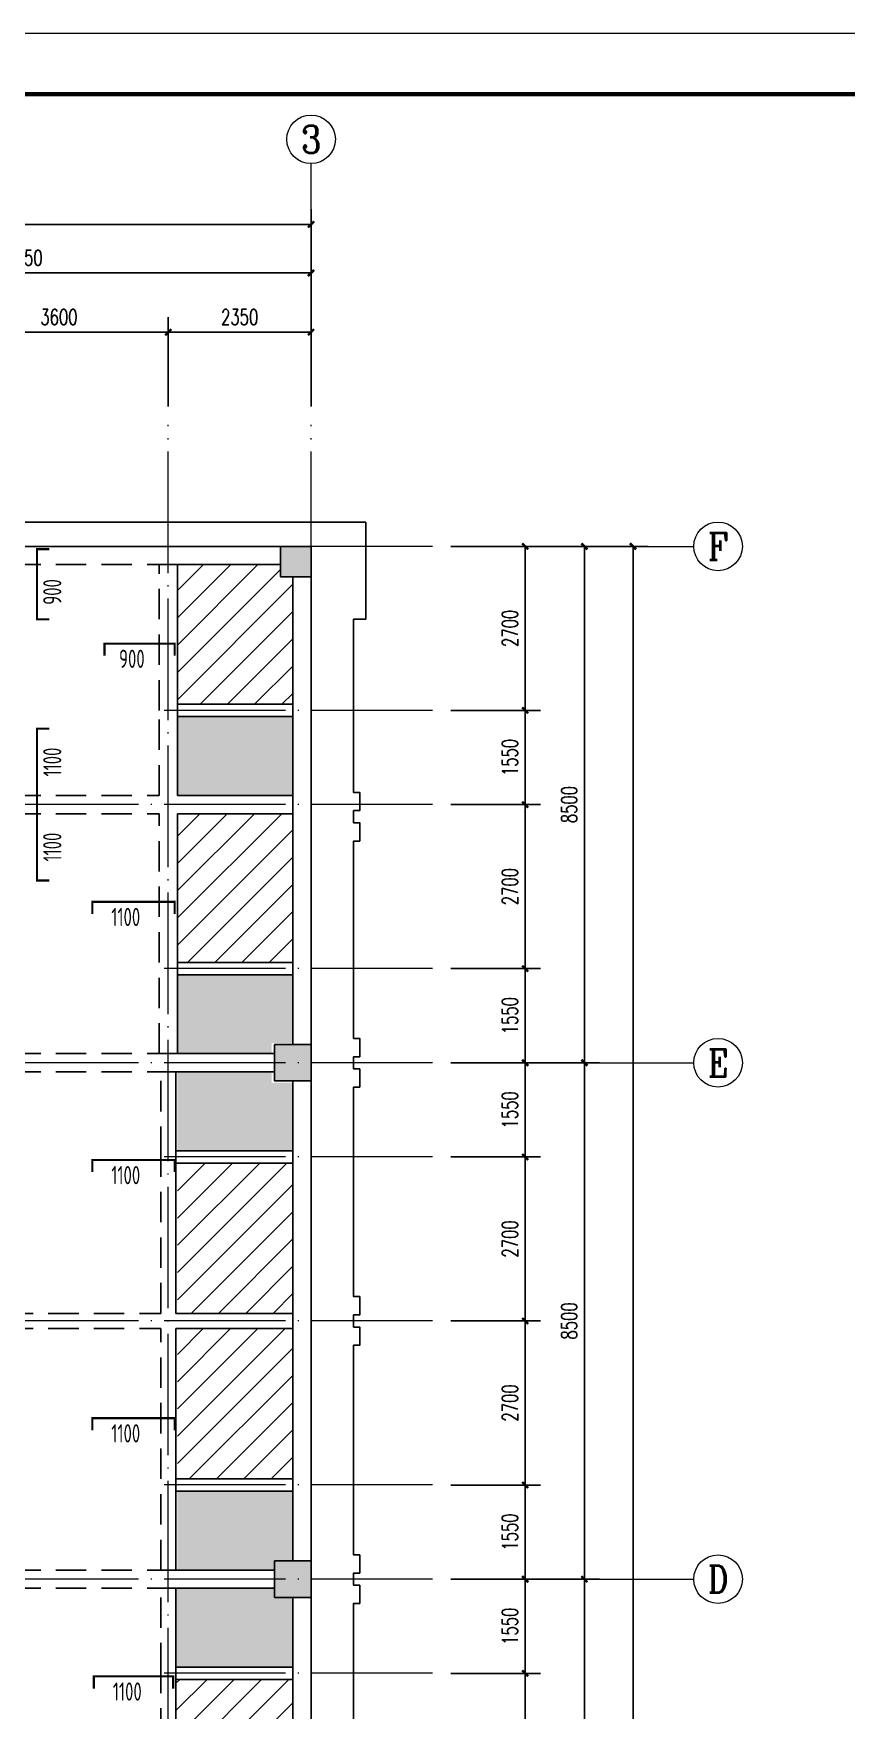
# Model space of a CAD drawing. Extents: x 3968514 to 5230306, y -516551 to -228246.
# Drawn here: x 4786553 to 4799935, y -460582 to -432979 of the extents above; entities that cross this region are included whole.
import ezdxf
from ezdxf.enums import TextEntityAlignment as Align

# ---------------------------------------------------------------- set-up
doc = ezdxf.new("R2010")
doc.units = 0
doc.header["$LTSCALE"] = 1000
doc.header["$MEASUREMENT"] = 0
for name, pattern in [('DASHED', [0.75, 0.5, -0.25]), ('DOTE', [2.42, 2, -0.2, 0.02, -0.2]), ('P_Dash1', [5, 4, -1])]:
    doc.linetypes.add(name, pattern=pattern)
for name, color, linetype, lineweight in [('AXIS', 3, 'Continuous', 15), ('AXIS_TEXT', 7, 'Continuous', 15), ('BEAM', 4, 'Continuous', 25), ('BEAM-DASHED', 4, 'P_Dash1', 25), ('COLUMN-HATCH', 251, 'Continuous', 25), ('DOTE', 1, 'DOTE', 9), ('FLOOR-HATCH', 252, 'Continuous', 15), ('FLOOR-REIN-UP', 15, 'Continuous', 35), ('FLOOR-REIN-UP-DIM', 142, 'Continuous', 25), ('FRAME', 3, 'Continuous', 18), ('PUB_DIM', 3, 'Continuous', 15)]:
    doc.layers.add(name, color=color, linetype=linetype, lineweight=lineweight)
doc.layers.add('COLUMN', color=9, linetype='Continuous')
doc.styles.add('_TCH_AXIS', font='COMPLEX', dxfattribs={"bigfont": 'GBCBIG'})
doc.styles.add('_TCH_DIM_T3', font='SIMPLEX.shx', dxfattribs={"width": 0.7, "bigfont": 'GBCBIG.shx'})
doc.styles.add('COMPLEX', font='COMPLEX')
doc.styles.add('Pkpmeng', font='Pkpmeng', dxfattribs={"bigfont": 'pkpmchn'})
doc.dimstyles.new('_TCH_ARCH&&100', dxfattribs={"dimtxt": 255, "dimasz": 100, "dimexe": 250, "dimexo": 300, "dimgap": 122.5, "dimtad": 1, "dimdec": 0, "dimzin": 0, "dimdsep": 46, "dimtxsty": '_TCH_DIM_T3', "dimblk": 'ARCHTICK', "dimcen": 0.09, "dimclrt": 7, "dimazin": 2, "dimtfac": 1, "dimtdec": 0, "dimtix": 1, "dimtmove": 2, "dimatfit": 3, "dimfxl": 150, "dimtolj": 1, "dimtzin": 0, "dimarcsym": 0})

# ---------------------------------------------------------------- blocks, each defined once
blk = doc.blocks.new('fydrter')
at = {"layer": 'FLOOR-HATCH'}
h = blk.add_hatch(dxfattribs=at)
h.set_pattern_fill('ANSI31', color=256, scale=100, style=0)
h.set_pattern_definition([(45, (4609227.85, -504201), (-224.5064, 224.5064), [])])
h.paths.add_polyline_path([(4642440, -495775), (4642640, -495775), (4642640, -493825), (4641765, -493825), (4640715, -493825), (4640715, -495975), (4642440, -495975)], flags=0)
h.paths.add_polyline_path([(4626240, -486625), (4627115, -486625), (4628165, -486625), (4628165, -484150), (4626240, -484150)], flags=0)
h.paths.add_polyline_path([(4626240, -483900), (4628165, -483900), (4628165, -481425), (4627115, -481425), (4626240, -481425)], flags=0)
h.paths.add_polyline_path([(4640715, -483900), (4642640, -483900), (4642640, -481425), (4641765, -481425), (4640715, -481425)], flags=0)
h.paths.add_polyline_path([(4626240, -469625), (4627115, -469625), (4628165, -469625), (4628165, -467150), (4626240, -467150)], flags=0)
h.paths.add_polyline_path([(4640740, -469625), (4641765, -469625), (4642640, -469625), (4642640, -467150), (4640740, -467150)], flags=0)
h.paths.add_polyline_path([(4626240, -466900), (4628165, -466900), (4628165, -464425), (4627115, -464425), (4626240, -464425)], flags=0)
h.paths.add_polyline_path([(4640740, -466900), (4642640, -466900), (4642640, -464425), (4641765, -464425), (4640740, -464425)], flags=0)
h.paths.add_polyline_path([(4626340, -457975), (4626190, -457975), (4626190, -461125), (4627115, -461125), (4628165, -461125), (4628165, -457975)], flags=0)
h.paths.add_polyline_path([(4640740, -461125), (4641765, -461125), (4642640, -461125), (4642640, -458675), (4641765, -458675), (4640740, -458675)], flags=0)
h.paths.add_polyline_path([(4642440, -454775), (4642440, -454575), (4640740, -454575), (4640740, -456875), (4641765, -456875), (4642640, -456875), (4642640, -454775)], flags=0)
h.paths.add_polyline_path([(4640715, -492125), (4641765, -492125), (4642640, -492125), (4642640, -489925), (4641765, -489925), (4640715, -489925)], flags=0)
h.paths.add_polyline_path([(4640715, -486625), (4641765, -486625), (4642640, -486625), (4642640, -484150), (4640715, -484150)], flags=0)
h.paths.add_polyline_path([(4640715, -478125), (4641765, -478125), (4642640, -478125), (4642640, -475650), (4640715, -475650)], flags=0)
h.paths.add_polyline_path([(4640715, -475400), (4642640, -475400), (4642640, -472925), (4641765, -472925), (4640715, -472925)], flags=0)
h.paths.add_polyline_path([(4626240, -478125), (4627115, -478125), (4628165, -478125), (4628165, -475650), (4626240, -475650)], flags=0)
h.paths.add_polyline_path([(4626240, -475400), (4628165, -475400), (4628165, -472925), (4627115, -472925), (4626240, -472925)], flags=0)
h = blk.add_hatch(dxfattribs=at)
h.set_pattern_fill('CROSS', color=256, scale=50, style=0)
h.set_pattern_definition([(0, (4609227.85, -504201), (317.5, 317.5), [158.75, -476.25]), (90, (4609307.22, -504280.38), (-317.5, 317.5), [158.75, -476.25])])
h.paths.add_polyline_path([(4640715, -493625), (4641765, -493625), (4642640, -493625), (4642640, -492425), (4641765, -492425), (4640715, -492425)], flags=0)
h.paths.add_polyline_path([(4626490, -488000), (4626490, -488125), (4627115, -488125), (4628165, -488125), (4628165, -486825), (4627115, -486825), (4626240, -486825), (4626240, -488000)], flags=0)
h.paths.add_polyline_path([(4626540, -480075), (4626240, -480075), (4626240, -481225), (4627115, -481225), (4628165, -481225), (4628165, -479925), (4627115, -479925), (4626540, -479925)], flags=0)
h.paths.add_polyline_path([(4642340, -480075), (4642340, -479925), (4641765, -479925), (4640715, -479925), (4640715, -481225), (4641765, -481225), (4642640, -481225), (4642640, -480075)], flags=0)
h.paths.add_polyline_path([(4626540, -479475), (4626540, -479625), (4627115, -479625), (4628165, -479625), (4628165, -478325), (4627115, -478325), (4626240, -478325), (4626240, -479475)], flags=0)
h.paths.add_polyline_path([(4642340, -479475), (4642640, -479475), (4642640, -478325), (4641765, -478325), (4640715, -478325), (4640715, -479625), (4641765, -479625), (4642340, -479625)], flags=0)
h.paths.add_polyline_path([(4626540, -471650), (4626240, -471650), (4626240, -472725), (4627115, -472725), (4628165, -472725), (4628165, -471425), (4627115, -471425), (4626540, -471425)], flags=0)
h.paths.add_polyline_path([(4642340, -471575), (4642340, -471425), (4641765, -471425), (4640715, -471425), (4640715, -472725), (4641765, -472725), (4642640, -472725), (4642640, -471575)], flags=0)
h.paths.add_polyline_path([(4626540, -471000), (4626540, -471125), (4627115, -471125), (4628165, -471125), (4628165, -469825), (4627115, -469825), (4626240, -469825), (4626240, -471000)], flags=0)
h.paths.add_polyline_path([(4642340, -470975), (4642640, -470975), (4642640, -469825), (4641765, -469825), (4640740, -469825), (4640740, -471125), (4641765, -471125), (4642340, -471125)], flags=0)
h.paths.add_polyline_path([(4626490, -463050), (4626240, -463050), (4626240, -464225), (4627115, -464225), (4628165, -464225), (4628165, -462925), (4627115, -462925), (4626490, -462925)], flags=0)
h.paths.add_polyline_path([(4642290, -463100), (4642290, -462925), (4641765, -462925), (4640740, -462925), (4640740, -464225), (4641765, -464225), (4642640, -464225), (4642640, -463100)], flags=0)
h.paths.add_polyline_path([(4626490, -462500), (4626490, -462625), (4627115, -462625), (4628165, -462625), (4628165, -461325), (4627115, -461325), (4626190, -461325), (4626190, -462500)], flags=0)
h.paths.add_polyline_path([(4642290, -462450), (4642640, -462450), (4642640, -461325), (4641765, -461325), (4640740, -461325), (4640740, -462625), (4641765, -462625), (4642290, -462625)], flags=0)
h.paths.add_polyline_path([(4640740, -458375), (4641765, -458375), (4642640, -458375), (4642640, -457075), (4641765, -457075), (4640740, -457075)], flags=0)
h.paths.add_polyline_path([(4642340, -487975), (4642640, -487975), (4642640, -486825), (4641765, -486825), (4640715, -486825), (4640715, -488125), (4641765, -488125), (4642340, -488125)], flags=0)
h.paths.add_polyline_path([(4642340, -488575), (4642340, -488425), (4641765, -488425), (4640715, -488425), (4640715, -489725), (4641765, -489725), (4642640, -489725), (4642640, -488575)], flags=0)
blk = doc.blocks.new('fygdrtests')
at = {"layer": 'FLOOR-REIN-UP', "linetype": 'Continuous', "ltscale": 0.001, "const_width": 35}
for points in [[(29402, 48726), (29202, 48726), (29202, 49881), (29402, 49881)], [(30312, 48126), (30312, 48326), (31467, 48326), (31467, 48126)], [(29402, 44426), (29202, 44426), (29202, 46926), (29402, 46926)], [(30112, 43876), (30112, 44076), (31467, 44076), (31467, 43876)], [(30112, 39626), (30112, 39826), (31467, 39826), (31467, 39626)], [(30112, 35376), (30112, 35576), (31467, 35576), (31467, 35376)], [(30137, 31126), (30137, 31326), (31442, 31326), (31442, 31126)]]:
    blk.add_lwpolyline(points, dxfattribs=at)
at = {"layer": 'FLOOR-REIN-UP-DIM', "style": 'Pkpmeng', "width": 0.7}
for s, p in [('900', (29452, 49176)), ('1100', (29452, 46376)), ('1100', (29452, 44976))]:
    blk.add_text(s, height=300, rotation=90, dxfattribs=at).set_placement(p, align=Align.MIDDLE_CENTER)
for s, p in [('900', (30762, 48076)), ('1100', (30662, 43826)), ('1100', (30662, 39576)), ('1100', (30662, 35326)), ('1100', (30687, 31076))]:
    blk.add_text(s, height=300, dxfattribs=at).set_placement(p, align=Align.MIDDLE_CENTER)
blk = doc.blocks.new('tgsefsetws')
at = {"layer": 'COLUMN-HATCH'}
for points in [[(5589781, -363516), (5590281, -363516), (5590281, -364016), (5589781, -364016)], [(5589681, -371716), (5590281, -371716), (5590281, -372316), (5589681, -372316)], [(5589681, -380216), (5590281, -380216), (5590281, -380816), (5589681, -380816)]]:
    blk.add_hatch(color=256, dxfattribs=at).paths.add_polyline_path(points, flags=0)
for points in [[(5572382, -363116), (5591182, -363116)], [(5590982, -384366), (5590982, -380916), (5591082, -380916), (5591082, -380616), (5590982, -380616), (5590982, -380416), (5591082, -380416), (5591082, -380116), (5590982, -380116), (5590982, -376666), (5591082, -376666), (5591082, -376366), (5590982, -376366), (5590982, -376166), (5591082, -376166), (5591082, -375866), (5590982, -375866), (5590982, -372416), (5591082, -372416), (5591082, -372116), (5590982, -372116), (5590982, -371916), (5591082, -371916), (5591082, -371616), (5590982, -371616), (5590982, -368366), (5591082, -368366), (5591082, -368066), (5590982, -368066), (5590982, -367866), (5591082, -367866), (5591082, -367566), (5590982, -367566), (5590982, -364716), (5591182, -364716), (5591182, -363116)]]:
    blk.add_lwpolyline(points)
at = {"layer": 'BEAM'}
for p, q in [((5580831, -363516), (5589781, -363516)), ((5587931, -363816), (5589781, -363816)), ((5588081, -366216), (5588081, -363816)), ((5589981, -371716), (5589981, -364016)), ((5590281, -371716), (5590281, -364016)), ((5588081, -366116), (5589981, -366116)), ((5588081, -367616), (5588081, -366216)), ((5588081, -366316), (5589981, -366316)), ((5588081, -367616), (5589106, -367616)), ((5589106, -367616), (5589981, -367616)), ((5588081, -367916), (5589106, -367916)), ((5588081, -371866), (5588081, -367916)), ((5589106, -367916), (5589981, -367916)), ((5588081, -370366), (5589981, -370366)), ((5588081, -370566), (5589981, -370566)), ((5587806, -371866), (5589681, -371866)), ((5587806, -372166), (5589681, -372166)), ((5588056, -373566), (5588056, -372166)), ((5589981, -380216), (5589981, -372316)), ((5590281, -380216), (5590281, -372316)), ((5588056, -373466), (5589981, -373466)), ((5588056, -376141), (5588056, -373566)), ((5588056, -373666), (5589981, -373666)), ((5588056, -376141), (5589981, -376141)), ((5588056, -376391), (5589981, -376391)), ((5588056, -380366), (5588056, -376391)), ((5588056, -378866), (5589981, -378866)), ((5588056, -379066), (5589981, -379066)), ((5587806, -380366), (5589681, -380366)), ((5587806, -380666), (5589681, -380666)), ((5588056, -382066), (5588056, -380666)), ((5589981, -388716), (5589981, -380816)), ((5590281, -388716), (5590281, -380816)), ((5588056, -381966), (5589981, -381966)), ((5588056, -384641), (5588056, -382066)), ((5588056, -382166), (5589981, -382166))]:
    blk.add_line(p, q, dxfattribs=at)
at = {"layer": 'BEAM-DASHED', "linetype": 'DASHED'}
for p, q in [((5580831, -363816), (5587931, -363816)), ((5587781, -366216), (5587781, -363816)), ((5587781, -367616), (5587781, -366216)), ((5580831, -367616), (5587781, -367616)), ((5580831, -367916), (5587781, -367916)), ((5587781, -371866), (5587781, -367916)), ((5580831, -371866), (5588056, -371866)), ((5580831, -372166), (5588056, -372166)), ((5587806, -373566), (5587806, -372166)), ((5587806, -376141), (5587806, -373566)), ((5582956, -376141), (5587806, -376141)), ((5582956, -376391), (5587806, -376391)), ((5587806, -380366), (5587806, -376391)), ((5580831, -380366), (5588056, -380366)), ((5580831, -380666), (5588056, -380666)), ((5587806, -382066), (5587806, -380666)), ((5587806, -384641), (5587806, -382066))]:
    blk.add_line(p, q, dxfattribs=at)
at = {"layer": 'COLUMN'}
for points in [[(5589781, -363516), (5590281, -363516), (5590281, -364016), (5589781, -364016), (5589781, -363516)], [(5589681, -371716), (5590281, -371716), (5590281, -372316), (5589681, -372316), (5589681, -371716)], [(5589681, -380216), (5590281, -380216), (5590281, -380816), (5589681, -380816), (5589681, -380216)]]:
    blk.add_lwpolyline(points, dxfattribs=at)
blk = doc.blocks.new('A$C0B803521')
at = {"layer": 'FRAME', "lineweight": 18}
blk.add_line((-15943, 93652), (-100043, 93652), dxfattribs=at)
at = {"layer": 'FRAME', "lineweight": 140}
blk.add_line((-16943, 92652), (-97543, 92652), dxfattribs=at)
blk = doc.blocks.new('_AXISO')
blk.add_circle((0, 0), 0.5)
at = {"layer": 'AXIS_TEXT', "style": 'COMPLEX', "width": 1.041667}
blk.add_attdef('A', text='', height=0.56, dxfattribs=at).set_placement((-0.25, -0.28), (0.25, -0.28), align=Align.FIT)
blk = doc.blocks.new('_ArchTick')
at = {"color": 0, "linetype": 'ByBlock', "const_width": 0.4}
blk.add_lwpolyline([(-0.5, -0.5), (0.5, 0.5)], dxfattribs=at)
blk = doc.blocks.new('*D1344')
at = {"layer": 'AXIS', "color": 0, "lineweight": -2, "transparency": 16777216}
for p, q in [((0, 2300), (0, 5550)), ((17000, 2300), (17000, 5550)), ((0, 5300), (17000, 5300))]:
    blk.add_line(p, q, dxfattribs=at)
at = {"layer": 'Defpoints', "color": 0, "transparency": 16777216}
for p in [(17000, 5300), (0, 2000), (17000, 2000)]:
    blk.add_point(p, dxfattribs=at)
at = {"layer": 'AXIS', "color": 0, "lineweight": -2, "transparency": 16777216, "xscale": 100, "yscale": 100, "zscale": 100, "rotation": 180}
blk.add_blockref('_ArchTick', (0, 5300), dxfattribs=at)
at = {"layer": 'AXIS', "color": 0, "lineweight": -2, "transparency": 16777216, "xscale": 100, "yscale": 100, "zscale": 100}
blk.add_blockref('_ArchTick', (17000, 5300), dxfattribs=at)
at = {"layer": 'AXIS', "color": 7, "transparency": 16777216, "insert": (8500, 5550), "char_height": 255, "attachment_point": 5, "style": '_TCH_DIM_T3'}
blk.add_mtext('\\A1;17000', dxfattribs=at)
blk = doc.blocks.new('*D1346')
at = {"layer": 'AXIS', "color": 0, "lineweight": -2, "transparency": 16777216}
for p, q in [((7550, 2300), (7550, 4750)), ((17000, 2300), (17000, 4750)), ((7550, 4500), (17000, 4500))]:
    blk.add_line(p, q, dxfattribs=at)
at = {"layer": 'Defpoints', "color": 0, "transparency": 16777216}
for p in [(17000, 4500), (7550, 2000), (17000, 2000)]:
    blk.add_point(p, dxfattribs=at)
at = {"layer": 'AXIS', "color": 0, "lineweight": -2, "transparency": 16777216, "xscale": 100, "yscale": 100, "zscale": 100, "rotation": 180}
blk.add_blockref('_ArchTick', (7550, 4500), dxfattribs=at)
at = {"layer": 'AXIS', "color": 0, "lineweight": -2, "transparency": 16777216, "xscale": 100, "yscale": 100, "zscale": 100}
blk.add_blockref('_ArchTick', (17000, 4500), dxfattribs=at)
at = {"layer": 'AXIS', "color": 7, "transparency": 16777216, "insert": (12275, 4750), "char_height": 255, "attachment_point": 5, "style": '_TCH_DIM_T3'}
blk.add_mtext('\\A1;9450', dxfattribs=at)
blk = doc.blocks.new('*D1347')
at = {"layer": 'AXIS', "color": 0, "lineweight": -2, "transparency": 16777216}
for p, q in [((19300, 0), (22550, 0)), ((22300, -42000), (22300, 0)), ((19300, -42000), (22550, -42000))]:
    blk.add_line(p, q, dxfattribs=at)
at = {"layer": 'Defpoints', "color": 0, "transparency": 16777216}
for p in [(19000, 0), (22300, 0), (19000, -42000)]:
    blk.add_point(p, dxfattribs=at)
at = {"layer": 'AXIS', "color": 0, "lineweight": -2, "transparency": 16777216, "xscale": 100, "yscale": 100, "zscale": 100}
for p, rotation in [((22300, 0), 90), ((22300, -42000), 270)]:
    blk.add_blockref('_ArchTick', p, dxfattribs=dict(at, rotation=rotation))
at = {"layer": 'AXIS', "color": 7, "transparency": 16777216, "insert": (22050, -21000), "char_height": 255, "attachment_point": 5, "rotation": 90, "style": '_TCH_DIM_T3'}
blk.add_mtext('\\A1;42000', dxfattribs=at)
blk = doc.blocks.new('*D1350')
at = {"layer": 'AXIS', "color": 0, "lineweight": -2, "transparency": 16777216}
for p, q in [((19300, -17000), (21750, -17000)), ((21500, -25500), (21500, -17000)), ((19300, -25500), (21750, -25500))]:
    blk.add_line(p, q, dxfattribs=at)
at = {"layer": 'Defpoints', "color": 0, "transparency": 16777216}
for p in [(19000, -17000), (21500, -17000), (19000, -25500)]:
    blk.add_point(p, dxfattribs=at)
at = {"layer": 'AXIS', "color": 0, "lineweight": -2, "transparency": 16777216, "xscale": 100, "yscale": 100, "zscale": 100}
for p, rotation in [((21500, -17000), 90), ((21500, -25500), 270)]:
    blk.add_blockref('_ArchTick', p, dxfattribs=dict(at, rotation=rotation))
at = {"layer": 'AXIS', "color": 7, "transparency": 16777216, "insert": (21250, -21250), "char_height": 255, "attachment_point": 5, "rotation": 90, "style": '_TCH_DIM_T3'}
blk.add_mtext('\\A1;8500', dxfattribs=at)
blk = doc.blocks.new('*D1351')
at = {"layer": 'AXIS', "color": 0, "lineweight": -2, "transparency": 16777216}
for p, q in [((19300, -8500), (21750, -8500)), ((21500, -17000), (21500, -8500)), ((19300, -17000), (21750, -17000))]:
    blk.add_line(p, q, dxfattribs=at)
at = {"layer": 'Defpoints', "color": 0, "transparency": 16777216}
for p in [(19000, -8500), (21500, -8500), (19000, -17000)]:
    blk.add_point(p, dxfattribs=at)
at = {"layer": 'AXIS', "color": 0, "lineweight": -2, "transparency": 16777216, "xscale": 100, "yscale": 100, "zscale": 100}
for p, rotation in [((21500, -8500), 90), ((21500, -17000), 270)]:
    blk.add_blockref('_ArchTick', p, dxfattribs=dict(at, rotation=rotation))
at = {"layer": 'AXIS', "color": 7, "transparency": 16777216, "insert": (21250, -12750), "char_height": 255, "attachment_point": 5, "rotation": 90, "style": '_TCH_DIM_T3'}
blk.add_mtext('\\A1;8500', dxfattribs=at)
blk = doc.blocks.new('*D1352')
at = {"layer": 'AXIS', "color": 0, "lineweight": -2, "transparency": 16777216}
for p, q in [((19300, 0), (21750, 0)), ((21500, -8500), (21500, 0)), ((19300, -8500), (21750, -8500))]:
    blk.add_line(p, q, dxfattribs=at)
at = {"layer": 'Defpoints', "color": 0, "transparency": 16777216}
for p in [(19000, 0), (21500, 0), (19000, -8500)]:
    blk.add_point(p, dxfattribs=at)
at = {"layer": 'AXIS', "color": 0, "lineweight": -2, "transparency": 16777216, "xscale": 100, "yscale": 100, "zscale": 100}
for p, rotation in [((21500, 0), 90), ((21500, -8500), 270)]:
    blk.add_blockref('_ArchTick', p, dxfattribs=dict(at, rotation=rotation))
at = {"layer": 'AXIS', "color": 7, "transparency": 16777216, "insert": (21250, -4250), "char_height": 255, "attachment_point": 5, "rotation": 90, "style": '_TCH_DIM_T3'}
blk.add_mtext('\\A1;8500', dxfattribs=at)
blk = doc.blocks.new('*D1117')
at = {"layer": 'Defpoints', "color": 0, "transparency": 16777216}
for p in [(4788771, -437896), (4785171, -439421), (4788771, -439421)]:
    blk.add_point(p, dxfattribs=at)
at = {"layer": 'PUB_DIM', "color": 0, "lineweight": -2, "transparency": 16777216}
for p, q in [((4785171, -439121), (4785171, -437646)), ((4788771, -439121), (4788771, -437646)), ((4785171, -437896), (4788771, -437896))]:
    blk.add_line(p, q, dxfattribs=at)
at = {"layer": 'PUB_DIM', "color": 0, "lineweight": -2, "transparency": 16777216, "xscale": 100, "yscale": 100, "zscale": 100, "rotation": 180}
blk.add_blockref('_ArchTick', (4785171, -437896), dxfattribs=at)
at = {"layer": 'PUB_DIM', "color": 0, "lineweight": -2, "transparency": 16777216, "xscale": 100, "yscale": 100, "zscale": 100}
blk.add_blockref('_ArchTick', (4788771, -437896), dxfattribs=at)
at = {"layer": 'PUB_DIM', "color": 7, "transparency": 16777216, "insert": (4786971, -437646), "char_height": 255, "attachment_point": 5, "style": '_TCH_DIM_T3'}
blk.add_mtext('\\A1;3600', dxfattribs=at)
blk = doc.blocks.new('*D1118')
at = {"layer": 'Defpoints', "color": 0, "transparency": 16777216}
for p in [(4791121, -437896), (4788771, -439421), (4791121, -439421)]:
    blk.add_point(p, dxfattribs=at)
at = {"layer": 'PUB_DIM', "color": 0, "lineweight": -2, "transparency": 16777216}
for p, q in [((4788771, -439121), (4788771, -437646)), ((4791121, -439121), (4791121, -437646)), ((4788771, -437896), (4791121, -437896))]:
    blk.add_line(p, q, dxfattribs=at)
at = {"layer": 'PUB_DIM', "color": 0, "lineweight": -2, "transparency": 16777216, "xscale": 100, "yscale": 100, "zscale": 100, "rotation": 180}
blk.add_blockref('_ArchTick', (4788771, -437896), dxfattribs=at)
at = {"layer": 'PUB_DIM', "color": 0, "lineweight": -2, "transparency": 16777216, "xscale": 100, "yscale": 100, "zscale": 100}
blk.add_blockref('_ArchTick', (4791121, -437896), dxfattribs=at)
at = {"layer": 'PUB_DIM', "color": 7, "transparency": 16777216, "insert": (4789946, -437646), "char_height": 255, "attachment_point": 5, "style": '_TCH_DIM_T3'}
blk.add_mtext('\\A1;2350', dxfattribs=at)
blk = doc.blocks.new('*D1128')
at = {"layer": 'Defpoints', "color": 0, "transparency": 16777216}
for p in [(4793121, -459971), (4794646, -459971), (4793121, -462671)]:
    blk.add_point(p, dxfattribs=at)
at = {"layer": 'PUB_DIM', "color": 0, "lineweight": -2, "transparency": 16777216}
for p, q in [((4793421, -459971), (4794896, -459971)), ((4794646, -462671), (4794646, -459971)), ((4793421, -462671), (4794896, -462671))]:
    blk.add_line(p, q, dxfattribs=at)
at = {"layer": 'PUB_DIM', "color": 0, "lineweight": -2, "transparency": 16777216, "xscale": 100, "yscale": 100, "zscale": 100}
for p, rotation in [((4794646, -459971), 90), ((4794646, -462671), 270)]:
    blk.add_blockref('_ArchTick', p, dxfattribs=dict(at, rotation=rotation))
at = {"layer": 'PUB_DIM', "color": 7, "transparency": 16777216, "insert": (4794396, -461321), "char_height": 255, "attachment_point": 5, "rotation": 90, "style": '_TCH_DIM_T3'}
blk.add_mtext('\\A1;2700', dxfattribs=at)
blk = doc.blocks.new('*D1129')
at = {"layer": 'Defpoints', "color": 0, "transparency": 16777216}
for p in [(4793121, -458421), (4794646, -458421), (4793121, -459971)]:
    blk.add_point(p, dxfattribs=at)
at = {"layer": 'PUB_DIM', "color": 0, "lineweight": -2, "transparency": 16777216}
for p, q in [((4793421, -458421), (4794896, -458421)), ((4794646, -459971), (4794646, -458421)), ((4793421, -459971), (4794896, -459971))]:
    blk.add_line(p, q, dxfattribs=at)
at = {"layer": 'PUB_DIM', "color": 0, "lineweight": -2, "transparency": 16777216, "xscale": 100, "yscale": 100, "zscale": 100}
for p, rotation in [((4794646, -458421), 90), ((4794646, -459971), 270)]:
    blk.add_blockref('_ArchTick', p, dxfattribs=dict(at, rotation=rotation))
at = {"layer": 'PUB_DIM', "color": 7, "transparency": 16777216, "insert": (4794396, -459196), "char_height": 255, "attachment_point": 5, "rotation": 90, "style": '_TCH_DIM_T3'}
blk.add_mtext('\\A1;1550', dxfattribs=at)
blk = doc.blocks.new('*D1130')
at = {"layer": 'Defpoints', "color": 0, "transparency": 16777216}
for p in [(4793121, -456871), (4794646, -456871), (4793121, -458421)]:
    blk.add_point(p, dxfattribs=at)
at = {"layer": 'PUB_DIM', "color": 0, "lineweight": -2, "transparency": 16777216}
for p, q in [((4793421, -456871), (4794896, -456871)), ((4794646, -458421), (4794646, -456871)), ((4793421, -458421), (4794896, -458421))]:
    blk.add_line(p, q, dxfattribs=at)
at = {"layer": 'PUB_DIM', "color": 0, "lineweight": -2, "transparency": 16777216, "xscale": 100, "yscale": 100, "zscale": 100}
for p, rotation in [((4794646, -456871), 90), ((4794646, -458421), 270)]:
    blk.add_blockref('_ArchTick', p, dxfattribs=dict(at, rotation=rotation))
at = {"layer": 'PUB_DIM', "color": 7, "transparency": 16777216, "insert": (4794396, -457646), "char_height": 255, "attachment_point": 5, "rotation": 90, "style": '_TCH_DIM_T3'}
blk.add_mtext('\\A1;1550', dxfattribs=at)
blk = doc.blocks.new('*D1131')
at = {"layer": 'Defpoints', "color": 0, "transparency": 16777216}
for p in [(4793121, -454171), (4794646, -454171), (4793121, -456871)]:
    blk.add_point(p, dxfattribs=at)
at = {"layer": 'PUB_DIM', "color": 0, "lineweight": -2, "transparency": 16777216}
for p, q in [((4793421, -454171), (4794896, -454171)), ((4794646, -456871), (4794646, -454171)), ((4793421, -456871), (4794896, -456871))]:
    blk.add_line(p, q, dxfattribs=at)
at = {"layer": 'PUB_DIM', "color": 0, "lineweight": -2, "transparency": 16777216, "xscale": 100, "yscale": 100, "zscale": 100}
for p, rotation in [((4794646, -454171), 90), ((4794646, -456871), 270)]:
    blk.add_blockref('_ArchTick', p, dxfattribs=dict(at, rotation=rotation))
at = {"layer": 'PUB_DIM', "color": 7, "transparency": 16777216, "insert": (4794396, -455521), "char_height": 255, "attachment_point": 5, "rotation": 90, "style": '_TCH_DIM_T3'}
blk.add_mtext('\\A1;2700', dxfattribs=at)
blk = doc.blocks.new('*D1132')
at = {"layer": 'Defpoints', "color": 0, "transparency": 16777216}
for p in [(4793121, -451471), (4794646, -451471), (4793121, -454171)]:
    blk.add_point(p, dxfattribs=at)
at = {"layer": 'PUB_DIM', "color": 0, "lineweight": -2, "transparency": 16777216}
for p, q in [((4793421, -451471), (4794896, -451471)), ((4794646, -454171), (4794646, -451471)), ((4793421, -454171), (4794896, -454171))]:
    blk.add_line(p, q, dxfattribs=at)
at = {"layer": 'PUB_DIM', "color": 0, "lineweight": -2, "transparency": 16777216, "xscale": 100, "yscale": 100, "zscale": 100}
for p, rotation in [((4794646, -451471), 90), ((4794646, -454171), 270)]:
    blk.add_blockref('_ArchTick', p, dxfattribs=dict(at, rotation=rotation))
at = {"layer": 'PUB_DIM', "color": 7, "transparency": 16777216, "insert": (4794396, -452821), "char_height": 255, "attachment_point": 5, "rotation": 90, "style": '_TCH_DIM_T3'}
blk.add_mtext('\\A1;2700', dxfattribs=at)
blk = doc.blocks.new('*D1133')
at = {"layer": 'Defpoints', "color": 0, "transparency": 16777216}
for p in [(4793121, -449921), (4794646, -449921), (4793121, -451471)]:
    blk.add_point(p, dxfattribs=at)
at = {"layer": 'PUB_DIM', "color": 0, "lineweight": -2, "transparency": 16777216}
for p, q in [((4793421, -449921), (4794896, -449921)), ((4794646, -451471), (4794646, -449921)), ((4793421, -451471), (4794896, -451471))]:
    blk.add_line(p, q, dxfattribs=at)
at = {"layer": 'PUB_DIM', "color": 0, "lineweight": -2, "transparency": 16777216, "xscale": 100, "yscale": 100, "zscale": 100}
for p, rotation in [((4794646, -449921), 90), ((4794646, -451471), 270)]:
    blk.add_blockref('_ArchTick', p, dxfattribs=dict(at, rotation=rotation))
at = {"layer": 'PUB_DIM', "color": 7, "transparency": 16777216, "insert": (4794396, -450696), "char_height": 255, "attachment_point": 5, "rotation": 90, "style": '_TCH_DIM_T3'}
blk.add_mtext('\\A1;1550', dxfattribs=at)
blk = doc.blocks.new('*D1134')
at = {"layer": 'Defpoints', "color": 0, "transparency": 16777216}
for p in [(4793121, -448371), (4794646, -448371), (4793121, -449921)]:
    blk.add_point(p, dxfattribs=at)
at = {"layer": 'PUB_DIM', "color": 0, "lineweight": -2, "transparency": 16777216}
for p, q in [((4793421, -448371), (4794896, -448371)), ((4794646, -449921), (4794646, -448371)), ((4793421, -449921), (4794896, -449921))]:
    blk.add_line(p, q, dxfattribs=at)
at = {"layer": 'PUB_DIM', "color": 0, "lineweight": -2, "transparency": 16777216, "xscale": 100, "yscale": 100, "zscale": 100}
for p, rotation in [((4794646, -448371), 90), ((4794646, -449921), 270)]:
    blk.add_blockref('_ArchTick', p, dxfattribs=dict(at, rotation=rotation))
at = {"layer": 'PUB_DIM', "color": 7, "transparency": 16777216, "insert": (4794396, -449146), "char_height": 255, "attachment_point": 5, "rotation": 90, "style": '_TCH_DIM_T3'}
blk.add_mtext('\\A1;1550', dxfattribs=at)
blk = doc.blocks.new('*D1135')
at = {"layer": 'Defpoints', "color": 0, "transparency": 16777216}
for p in [(4793121, -445671), (4794646, -445671), (4793121, -448371)]:
    blk.add_point(p, dxfattribs=at)
at = {"layer": 'PUB_DIM', "color": 0, "lineweight": -2, "transparency": 16777216}
for p, q in [((4793421, -445671), (4794896, -445671)), ((4794646, -448371), (4794646, -445671)), ((4793421, -448371), (4794896, -448371))]:
    blk.add_line(p, q, dxfattribs=at)
at = {"layer": 'PUB_DIM', "color": 0, "lineweight": -2, "transparency": 16777216, "xscale": 100, "yscale": 100, "zscale": 100}
for p, rotation in [((4794646, -445671), 90), ((4794646, -448371), 270)]:
    blk.add_blockref('_ArchTick', p, dxfattribs=dict(at, rotation=rotation))
at = {"layer": 'PUB_DIM', "color": 7, "transparency": 16777216, "insert": (4794396, -447021), "char_height": 255, "attachment_point": 5, "rotation": 90, "style": '_TCH_DIM_T3'}
blk.add_mtext('\\A1;2700', dxfattribs=at)
blk = doc.blocks.new('*D1136')
at = {"layer": 'Defpoints', "color": 0, "transparency": 16777216}
for p in [(4793121, -444121), (4794646, -444121), (4793121, -445671)]:
    blk.add_point(p, dxfattribs=at)
at = {"layer": 'PUB_DIM', "color": 0, "lineweight": -2, "transparency": 16777216}
for p, q in [((4793421, -444121), (4794896, -444121)), ((4794646, -445671), (4794646, -444121)), ((4793421, -445671), (4794896, -445671))]:
    blk.add_line(p, q, dxfattribs=at)
at = {"layer": 'PUB_DIM', "color": 0, "lineweight": -2, "transparency": 16777216, "xscale": 100, "yscale": 100, "zscale": 100}
for p, rotation in [((4794646, -444121), 90), ((4794646, -445671), 270)]:
    blk.add_blockref('_ArchTick', p, dxfattribs=dict(at, rotation=rotation))
at = {"layer": 'PUB_DIM', "color": 7, "transparency": 16777216, "insert": (4794396, -444896), "char_height": 255, "attachment_point": 5, "rotation": 90, "style": '_TCH_DIM_T3'}
blk.add_mtext('\\A1;1550', dxfattribs=at)
blk = doc.blocks.new('*D1137')
at = {"layer": 'Defpoints', "color": 0, "transparency": 16777216}
for p in [(4793121, -441421), (4794646, -441421), (4793121, -444121)]:
    blk.add_point(p, dxfattribs=at)
at = {"layer": 'PUB_DIM', "color": 0, "lineweight": -2, "transparency": 16777216}
for p, q in [((4793421, -441421), (4794896, -441421)), ((4794646, -444121), (4794646, -441421)), ((4793421, -444121), (4794896, -444121))]:
    blk.add_line(p, q, dxfattribs=at)
at = {"layer": 'PUB_DIM', "color": 0, "lineweight": -2, "transparency": 16777216, "xscale": 100, "yscale": 100, "zscale": 100}
for p, rotation in [((4794646, -441421), 90), ((4794646, -444121), 270)]:
    blk.add_blockref('_ArchTick', p, dxfattribs=dict(at, rotation=rotation))
at = {"layer": 'PUB_DIM', "color": 7, "transparency": 16777216, "insert": (4794396, -442771), "char_height": 255, "attachment_point": 5, "rotation": 90, "style": '_TCH_DIM_T3'}
blk.add_mtext('\\A1;2700', dxfattribs=at)
blk = doc.blocks.new('A$Cbcbeac01')
at = {"layer": 'AXIS'}
for p, q in [((17000, 2300), (17000, 6300)), ((19300, 0), (23300, 0)), ((19300, -8500), (23300, -8500)), ((19300, -17000), (23300, -17000))]:
    blk.add_line(p, q, dxfattribs=at)
at = {"layer": 'DOTE'}
for p, q in [((17000, -44000), (17000, 2000)), ((19000, 0), (-2000, 0)), ((19000, -8500), (-2000, -8500)), ((19000, -17000), (-2000, -17000))]:
    blk.add_line(p, q, dxfattribs=at)
at = {"layer": 'AXIS'}
ref = blk.add_blockref('_AXISO', (17000, 6700), dxfattribs=dict(at, xscale=800, yscale=800, zscale=800))
ref.add_attrib('A', '3', dxfattribs={"layer": 'AXIS_TEXT', "height": 453.8, "style": '_TCH_AXIS', "width": 1.084746}).set_placement((16835.9, 6473.1), (17164.1, 6473.1), align=Align.FIT)
ref = blk.add_blockref('_AXISO', (23700, 0), dxfattribs=dict(at, xscale=800, yscale=800, zscale=800))
ref.add_attrib('A', 'F', dxfattribs={"layer": 'AXIS_TEXT', "height": 448.3, "style": '_TCH_AXIS', "width": 0.982456}).set_placement((23532.2, -224.2), (23867.8, -224.2), align=Align.FIT)
ref = blk.add_blockref('_AXISO', (23700, -8500), dxfattribs=dict(at, xscale=800, yscale=800, zscale=800))
ref.add_attrib('A', 'E', dxfattribs={"layer": 'AXIS_TEXT', "height": 448.3, "style": '_TCH_AXIS', "width": 0.982456}).set_placement((23532.2, -8724.2), (23867.8, -8724.2), align=Align.FIT)
ref = blk.add_blockref('_AXISO', (23700, -17000), dxfattribs=dict(at, xscale=800, yscale=800, zscale=800))
ref.add_attrib('A', 'D', dxfattribs={"layer": 'AXIS_TEXT', "height": 448.3, "style": '_TCH_AXIS', "width": 0.924665}).set_placement((23532.2, -17224.2), (23867.8, -17224.2), align=Align.FIT)
for p1, p2, distance, picture, middle in [((0, 2000), (17000, 2000), 3300, '*D1344', (8500, 5550)), ((7550, 2000), (17000, 2000), 2500, '*D1346', (12275, 4750)), ((19000, -42000), (19000, 0), -3300, '*D1347', (22050, -21000)), ((19000, -8500), (19000, 0), -2500, '*D1352', (21250, -4250)), ((19000, -17000), (19000, -8500), -2500, '*D1351', (21250, -12750)), ((19000, -25500), (19000, -17000), -2500, '*D1350', (21250, -21250))]:
    dim = blk.add_aligned_dim(p1=p1, p2=p2, distance=distance, dimstyle='_TCH_ARCH&&100', dxfattribs=at)
    dim.commit()
    dim.dimension.update_dxf_attribs({"geometry": picture, "text_midpoint": middle})

msp = doc.modelspace()

# ---------------------------------------------------------------- linework, layer by layer
at = {"layer": 'DOTE'}
for p, q in [((4788771.45576, -485420.60786, -0.30417), (4788771.45576, -439420.60786, -0.30417)), ((4793121.45576, -444120.60786, -0.30417), (4788621.45576, -444120.60786, -0.30417)), ((4793121.45576, -445670.60786, -0.30417), (4781421.45576, -445670.60786, -0.30417)), ((4793121.45576, -448370.60786, -0.30417), (4788621.45576, -448370.60786, -0.30417)), ((4793121.45576, -451470.60786, -0.30417), (4788621.45576, -451470.60786, -0.30417)), ((4793121.45576, -454170.60786, -0.30417), (4772121.45576, -454170.60786, -0.30417)), ((4793121.45576, -456870.60786, -0.30417), (4788621.45576, -456870.60786, -0.30417)), ((4793121.45576, -459970.60786, -0.30417), (4788646.45576, -459970.60786, -0.30417))]:
    msp.add_line(p, q, dxfattribs=at)

# ---------------------------------------------------------------- block references
for name, p in [('A$C0B803521', (4860630.60781, -526631.20711)), ('A$Cbcbeac01', (4774121.45576, -441420.60786, -0.30417)), ('tgsefsetws', (-799159.91534, -77904.58285, -0.30417)), ('fygdrtests', (4757409.45576, -491346.60786, -0.30417)), ('fydrter', (148181.60985, 12854.39879, -0.30417))]:
    msp.add_blockref(name, p)

# ---------------------------------------------------------------- dimensions: what is measured, and where the dimension line sits
at = {"layer": 'PUB_DIM'}
for p1, p2, distance, picture, middle in [((4785171.45576, -439420.60786), (4788771.45576, -439420.60786), 1525, '*D1117', (4786971.45576, -437645.60786)), ((4788771.45576, -439420.60786), (4791121.45576, -439420.60786), 1525, '*D1118', (4789946.45576, -437645.60786)), ((4793121.45576, -444120.60786), (4793121.45576, -441420.60786), -1525, '*D1137', (4794396.45576, -442770.60786)), ((4793121.45576, -445670.60786), (4793121.45576, -444120.60786), -1525, '*D1136', (4794396.45576, -444895.60786)), ((4793121.45576, -448370.60786), (4793121.45576, -445670.60786), -1525, '*D1135', (4794396.45576, -447020.60786)), ((4793121.45576, -449920.60786), (4793121.45576, -448370.60786), -1525, '*D1134', (4794396.45576, -449145.60786)), ((4793121.45576, -451470.60786), (4793121.45576, -449920.60786), -1525, '*D1133', (4794396.45576, -450695.60786)), ((4793121.45576, -454170.60786), (4793121.45576, -451470.60786), -1525, '*D1132', (4794396.45576, -452820.60786)), ((4793121.45576, -456870.60786), (4793121.45576, -454170.60786), -1525, '*D1131', (4794396.45576, -455520.60786)), ((4793121.45576, -458420.60786), (4793121.45576, -456870.60786), -1525, '*D1130', (4794396.45576, -457645.60786)), ((4793121.45576, -459970.60786), (4793121.45576, -458420.60786), -1525, '*D1129', (4794396.45576, -459195.60786)), ((4793121.45576, -462670.60786), (4793121.45576, -459970.60786), -1525, '*D1128', (4794396.45576, -461320.60786))]:
    dim = msp.add_aligned_dim(p1=p1, p2=p2, distance=distance, dimstyle='_TCH_ARCH&&100', dxfattribs=at)
    dim.commit()
    dim.dimension.update_dxf_attribs({"geometry": picture, "text_midpoint": middle})

doc.saveas('drawing.dxf')
